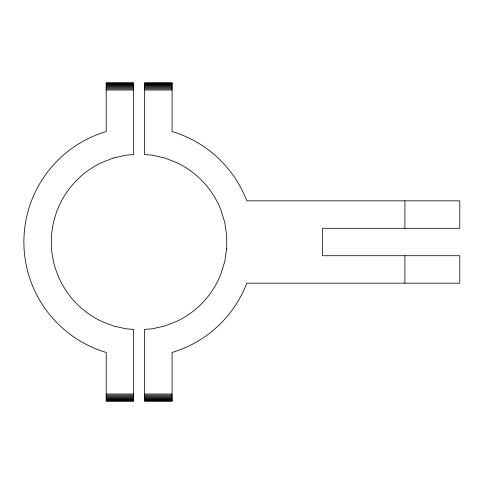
<?xml version="1.0" encoding="UTF-8"?>
<svg xmlns="http://www.w3.org/2000/svg" width="484" height="484" viewBox="0 0 484 484"><rect width="100%" height="100%" fill="white"/><g stroke="black" fill="none" stroke-linecap="round" stroke-linejoin="round"><path stroke-width="0.73" d="M106.208 83.109L133.651 83.109M144.631 83.109L172.074 83.109M106.208 83.454L133.651 83.454M144.631 83.454L172.074 83.454M106.208 83.932L133.651 83.932M144.631 83.932L172.074 83.932M106.208 84.531L133.651 84.531M144.631 84.531L172.074 84.531M106.208 85.238L133.651 85.238M144.631 85.238L172.074 85.238M106.208 86.049L133.651 86.049M144.631 86.049L172.074 86.049M106.208 86.945L133.651 86.945M144.631 86.945L172.074 86.945M106.208 87.913L133.651 87.913M144.631 87.913L172.074 87.913M106.208 88.929L133.651 88.929M144.631 88.929L172.074 88.929M106.208 89.988L133.651 89.988M144.631 89.988L172.074 89.988M106.208 394.012L133.651 394.012M144.631 394.012L172.074 394.012M106.208 395.071L133.651 395.071M144.631 395.071L172.074 395.071M106.208 396.087L133.651 396.087M144.631 396.087L172.074 396.087M106.208 397.055L133.651 397.055M144.631 397.055L172.074 397.055M106.208 397.951L133.651 397.951M144.631 397.951L172.074 397.951M106.208 398.762L133.651 398.762M144.631 398.762L172.074 398.762M106.208 399.469L133.651 399.469M144.631 399.469L172.074 399.469M106.208 400.068L133.651 400.068M144.631 400.068L172.074 400.068M106.208 400.546L133.651 400.546M144.631 400.546L172.074 400.546M106.208 400.891L133.651 400.891M144.631 400.891L172.074 400.891M404.914 200.836L404.914 228.279M404.914 255.721L404.914 283.164M226.712 248.564L224.757 261.541L220.886 274.083A87.816 87.816 0 0 1 177.241 321.122L165.026 325.92L152.23 328.836L144.631 329.41L144.631 401.103L172.074 401.103L172.074 352.376L173.115 352.14A115.265 115.265 0 0 0 246.435 284.108L246.725 283.164L459.8 283.164L459.8 255.721L322.586 255.721L322.586 228.279L459.8 228.279L459.8 200.836L246.725 200.836L246.435 199.892A115.265 115.265 0 0 0 173.115 131.86L172.074 131.624L172.074 82.897L144.631 82.897L144.631 154.59L152.23 155.164L165.026 158.08L177.241 162.878A87.816 87.816 0 0 1 220.886 209.917L224.757 222.458L226.712 235.436L226.712 248.564M113.256 158.08L101.035 162.878A87.816 87.816 0 0 0 51.564 235.436L51.564 248.564A87.816 87.816 0 0 0 101.035 321.122L113.256 325.92L126.052 328.836L133.651 329.41L133.651 401.103L106.208 401.103L106.208 352.376L105.167 352.14A115.265 115.265 0 0 1 105.167 131.86L106.208 131.624L106.208 82.897L133.651 82.897L133.651 154.59L126.052 155.164L113.256 158.08"/></g></svg>
